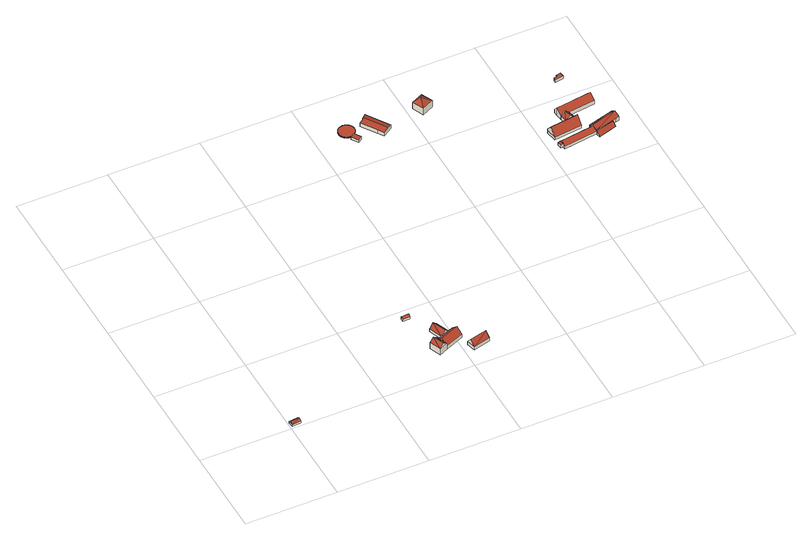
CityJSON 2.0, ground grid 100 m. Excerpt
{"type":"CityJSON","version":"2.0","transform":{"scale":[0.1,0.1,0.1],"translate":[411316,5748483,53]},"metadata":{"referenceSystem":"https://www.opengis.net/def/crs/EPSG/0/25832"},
"CityObjects":{
"building1":{"type":"Building","attributes":{"Gemeindeschluessel":"05570040","Geometrietyp2DReferenz":"3000","function":"31001_9998","roofType":"3100","measuredHeight":4.38},"geometry":[{"type":"Solid","lod":"2","boundaries":[[[[0,1,2,3]],[[4,5,1,0]],[[6,7,5,4]],[[3,2,7,6]],[[0,8,4]],[[6,9,3]],[[9,8,0]],[[0,3,9]],[[6,4,8]],[[8,9,6]],[[1,5,7,2]]]],"semantics":{"surfaces":[{"type":"WallSurface"},{"type":"RoofSurface"},{"type":"GroundSurface"}],"values":[[0,0,0,0,0,0,1,1,1,1,2]]}}]},
"building2":{"type":"Building","attributes":{"Gemeindeschluessel":"05570040","Geometrietyp2DReferenz":"3000","function":"31001_1000","roofType":"3100","measuredHeight":12.01},"address":[{"country":"Germany","locality":"Sendenhorst","thoroughfareNumber":"17","thoroughfareName":"Rummler"}],"geometry":[{"type":"Solid","lod":"2","boundaries":[[[[10,11,12,13]],[[14,15,11,10]],[[16,17,15,14]],[[13,12,17,16]],[[10,18,14]],[[16,19,13]],[[18,10,13]],[[13,19,18]],[[14,18,19]],[[19,16,14]],[[11,15,17,12]]]],"semantics":{"surfaces":[{"type":"WallSurface"},{"type":"RoofSurface"},{"type":"GroundSurface"}],"values":[[0,0,0,0,0,0,1,1,1,1,2]]}}]},
"building3":{"type":"Building","attributes":{"Gemeindeschluessel":"05570040","Geometrietyp2DReferenz":"3000","function":"31001_2700","roofType":"3100","measuredHeight":4.79},"geometry":[{"type":"Solid","lod":"2","boundaries":[[[[20,21,22,23]],[[24,25,21,20]],[[26,27,25,24]],[[23,22,27,26]],[[20,28,24]],[[26,29,23]],[[23,29,28,20]],[[24,28,29,26]],[[21,25,27,22]]]],"semantics":{"surfaces":[{"type":"WallSurface"},{"type":"RoofSurface"},{"type":"GroundSurface"}],"values":[[0,0,0,0,0,0,1,1,2]]}}]},
"building4":{"type":"Building","attributes":{"Gemeindeschluessel":"05570040","Geometrietyp2DReferenz":"3000","function":"31001_2700","roofType":"3100","measuredHeight":10.77},"geometry":[{"type":"Solid","lod":"2","boundaries":[[[[30,31,32,33]],[[34,35,31,30]],[[36,37,35,34]],[[38,39,37,36]],[[40,41,39,38]],[[42,43,41,40]],[[44,45,43,42]],[[33,32,45,44]],[[38,36,34,30,33,40]],[[44,42,40,33]],[[31,35,37,39,41,43,45,32]]]],"semantics":{"surfaces":[{"type":"WallSurface"},{"type":"RoofSurface"},{"type":"GroundSurface"}],"values":[[0,0,0,0,0,0,0,0,1,1,2]]}}]},
"building5":{"type":"Building","attributes":{"Gemeindeschluessel":"05570040","Geometrietyp2DReferenz":"3000","function":"31001_2700","roofType":"3100","measuredHeight":8.95},"geometry":[{"type":"Solid","lod":"2","boundaries":[[[[46,47,48,49]],[[50,51,47,46]],[[52,53,51,50]],[[49,48,53,52]],[[46,54,50]],[[52,55,49]],[[49,55,54]],[[54,46,49]],[[55,52,50]],[[50,54,55]],[[47,51,53,48]]]],"semantics":{"surfaces":[{"type":"WallSurface"},{"type":"RoofSurface"},{"type":"GroundSurface"}],"values":[[0,0,0,0,0,0,1,1,1,1,2]]}}]},
"building6":{"type":"Building","attributes":{"Gemeindeschluessel":"05570040","Geometrietyp2DReferenz":"3000","function":"31001_2700","roofType":"3100","measuredHeight":10.44},"geometry":[{"type":"Solid","lod":"2","boundaries":[[[[56,57,58,59]],[[60,61,57,56]],[[62,63,61,60]],[[59,58,63,62]],[[56,64,60]],[[62,65,59]],[[65,64,56]],[[56,59,65]],[[64,65,62]],[[62,60,64]],[[57,61,63,58]]]],"semantics":{"surfaces":[{"type":"WallSurface"},{"type":"RoofSurface"},{"type":"GroundSurface"}],"values":[[0,0,0,0,0,0,1,1,1,1,2]]}}]},
"building7":{"type":"Building","attributes":{"Gemeindeschluessel":"05570040","Geometrietyp2DReferenz":"3000","function":"31001_2700","roofType":"2100","measuredHeight":3.78},"geometry":[{"type":"Solid","lod":"2","boundaries":[[[[66,67,68,69]],[[70,71,67,66]],[[72,73,71,70]],[[69,68,73,72]],[[70,66,69,72]],[[67,71,73,68]]]],"semantics":{"surfaces":[{"type":"WallSurface"},{"type":"RoofSurface"},{"type":"GroundSurface"}],"values":[[0,0,0,0,1,2]]}}]},
"building8":{"type":"Building","attributes":{"Gemeindeschluessel":"05570040","Geometrietyp2DReferenz":"3000","function":"51003_1201","roofType":"1000","measuredHeight":1.05},"geometry":[{"type":"Solid","lod":"2","boundaries":[[[[74,75,76,77]],[[78,79,75,74]],[[80,81,79,78]],[[82,83,81,80]],[[84,85,83,82]],[[86,87,85,84]],[[88,89,87,86]],[[90,91,89,88]],[[92,93,91,90]],[[94,95,93,92]],[[96,97,95,94]],[[98,99,97,96]],[[100,101,99,98]],[[102,103,101,100]],[[104,105,103,102]],[[106,107,105,104]],[[108,109,107,106]],[[110,111,109,108]],[[112,113,111,110]],[[114,115,113,112]],[[116,117,115,114]],[[118,119,117,116]],[[120,121,119,118]],[[122,123,121,120]],[[124,125,123,122]],[[126,127,125,124]],[[128,129,127,126]],[[130,131,129,128]],[[132,133,131,130]],[[134,135,133,132]],[[136,137,135,134]],[[138,139,137,136]],[[140,141,139,138]],[[142,143,141,140]],[[144,145,143,142]],[[146,147,145,144]],[[148,149,147,146]],[[150,151,149,148]],[[152,153,151,150]],[[154,155,153,152]],[[156,157,155,154]],[[158,159,157,156]],[[160,161,159,158]],[[162,163,161,160]],[[164,165,163,162]],[[166,167,165,164]],[[168,169,167,166]],[[170,171,169,168]],[[172,173,171,170]],[[174,175,173,172]],[[176,177,175,174]],[[178,179,177,176]],[[180,181,179,178]],[[182,183,181,180]],[[184,185,183,182]],[[186,187,185,184]],[[188,189,187,186]],[[190,191,189,188]],[[192,193,191,190]],[[194,195,193,192]],[[196,197,195,194]],[[198,199,197,196]],[[200,201,199,198]],[[202,203,201,200]],[[204,205,203,202]],[[206,207,205,204]],[[208,209,207,206]],[[210,211,209,208]],[[212,213,211,210]],[[214,215,213,212]],[[216,217,215,214]],[[218,219,217,216]],[[220,221,219,218]],[[222,223,221,220]],[[224,225,223,222]],[[226,227,225,224]],[[228,229,227,226]],[[230,231,229,228]],[[232,233,231,230]],[[234,235,233,232]],[[236,237,235,234]],[[238,239,237,236]],[[240,241,239,238]],[[242,243,241,240]],[[244,245,243,242]],[[246,247,245,244]],[[248,249,247,246]],[[250,251,249,248]],[[252,253,251,250]],[[254,255,253,252]],[[256,257,255,254]],[[258,259,257,256]],[[260,261,259,258]],[[262,263,261,260]],[[264,265,263,262]],[[266,267,265,264]],[[268,269,267,266]],[[270,271,269,268]],[[272,273,271,270]],[[274,275,273,272]],[[276,277,275,274]],[[278,279,277,276]],[[280,281,279,278]],[[282,283,281,280]],[[284,285,283,282]],[[286,287,285,284]],[[288,289,287,286]],[[290,291,289,288]],[[292,293,291,290]],[[294,295,293,292]],[[296,297,295,294]],[[77,76,297,296]],[[294,292,290,288,286,284,282,280,278,276,274,272,270,268,266,264,262,260,258,256,254,252,250,248,246,244,242,240,238,236,234,232,230,228,226,224,222,220,218,216,214,212,210,208,206,204,202,200,198,196,194,192,190,188,186,184,182,180,178,176,174,172,170,168,166,164,162,160,158,156,154,152,150,148,146,144,142,140,138,136,134,132,130,128,126,124,122,120,118,116,114,112,110,108,106,104,102,100,98,96,94,92,90,88,86,84,82,80,78,74,77,296]],[[75,79,81,83,85,87,89,91,93,95,97,99,101,103,105,107,109,111,113,115,117,119,121,123,125,127,129,131,133,135,137,139,141,143,145,147,149,151,153,155,157,159,161,163,165,167,169,171,173,175,177,179,181,183,185,187,189,191,193,195,197,199,201,203,205,207,209,211,213,215,217,219,221,223,225,227,229,231,233,235,237,239,241,243,245,247,249,251,253,255,257,259,261,263,265,267,269,271,273,275,277,279,281,283,285,287,289,291,293,295,297,76]]]],"semantics":{"surfaces":[{"type":"WallSurface"},{"type":"RoofSurface"},{"type":"GroundSurface"}],"values":[[0,0,0,0,0,0,0,0,0,0,0,0,0,0,0,0,0,0,0,0,0,0,0,0,0,0,0,0,0,0,0,0,0,0,0,0,0,0,0,0,0,0,0,0,0,0,0,0,0,0,0,0,0,0,0,0,0,0,0,0,0,0,0,0,0,0,0,0,0,0,0,0,0,0,0,0,0,0,0,0,0,0,0,0,0,0,0,0,0,0,0,0,0,0,0,0,0,0,0,0,0,0,0,0,0,0,0,0,0,0,0,0,1,2]]}}]},
"building9":{"type":"Building","attributes":{"Gemeindeschluessel":"05570040","Geometrietyp2DReferenz":"3000","function":"31001_2700","roofType":"5000","measuredHeight":6.18},"geometry":[{"type":"Solid","lod":"2","boundaries":[[[[298,299,300,301]],[[302,303,299,298]],[[304,305,303,302]],[[306,307,305,304]],[[308,309,307,306]],[[310,311,309,308]],[[301,300,311,310]],[[302,298,312,313]],[[304,313,312,301,310,308,306]],[[301,312,298]],[[302,313,304]],[[299,303,305,307,309,311,300]]]],"semantics":{"surfaces":[{"type":"WallSurface"},{"type":"RoofSurface"},{"type":"GroundSurface"}],"values":[[0,0,0,0,0,0,0,1,1,0,0,2]]}}]},
"building10":{"type":"Building","attributes":{"Gemeindeschluessel":"05570040","Geometrietyp2DReferenz":"3000","function":"31001_1000","roofType":"3200","measuredHeight":14},"address":[{"country":"Germany","locality":"Sendenhorst","thoroughfareNumber":"9","thoroughfareName":"Rummler"}],"geometry":[{"type":"Solid","lod":"2","boundaries":[[[[314,315,316,317]],[[318,319,315,314]],[[320,321,319,318]],[[317,316,321,320]],[[314,322,318]],[[320,323,317]],[[323,322,314]],[[314,317,323]],[[318,322,323]],[[323,320,318]],[[315,319,321,316]]]],"semantics":{"surfaces":[{"type":"WallSurface"},{"type":"RoofSurface"},{"type":"GroundSurface"}],"values":[[0,0,0,0,1,1,1,1,1,1,2]]}}]},
"building11":{"type":"Building","attributes":{"Gemeindeschluessel":"05570040","Geometrietyp2DReferenz":"3000","function":"31001_2700","roofType":"2100","measuredHeight":3.85},"geometry":[{"type":"Solid","lod":"2","boundaries":[[[[324,325,326,327]],[[328,329,325,324]],[[330,331,329,328]],[[327,326,331,330]],[[328,324,327,330]],[[325,329,331,326]]]],"semantics":{"surfaces":[{"type":"WallSurface"},{"type":"RoofSurface"},{"type":"GroundSurface"}],"values":[[0,0,0,0,1,2]]}}]},
"building12":{"type":"Building","attributes":{"Gemeindeschluessel":"05570040","Geometrietyp2DReferenz":"3000","function":"31001_1000","roofType":"3100","measuredHeight":12.27},"address":[{"country":"Germany","locality":"Sendenhorst","thoroughfareNumber":"7","thoroughfareName":"Rummler"}],"geometry":[{"type":"Solid","lod":"2","boundaries":[[[[332,333,334,335]],[[336,337,333,332]],[[338,339,337,336]],[[340,341,339,338]],[[342,343,341,340]],[[335,334,343,342]],[[344,345,335,342]],[[344,346,347,348,349,345]],[[345,349,332,335]],[[349,348,336,332]],[[348,347,338,336]],[[347,346,340,338]],[[346,344,342,340]],[[333,337,339,341,343,334]]]],"semantics":{"surfaces":[{"type":"WallSurface"},{"type":"RoofSurface"},{"type":"GroundSurface"}],"values":[[0,0,0,0,0,0,1,1,0,0,0,0,0,2]]}}]},
"building13":{"type":"Building","attributes":{"Gemeindeschluessel":"05570040","Geometrietyp2DReferenz":"3000","function":"31001_2700","roofType":"5000","measuredHeight":7.71},"geometry":[{"type":"Solid","lod":"2","boundaries":[[[[350,351,352,353]],[[354,355,351,350]],[[356,357,355,354]],[[358,359,357,356]],[[353,352,359,358]],[[354,360,361,356]],[[360,350,353,358,361]],[[356,361,358]],[[350,360,354]],[[351,355,357,359,352]]]],"semantics":{"surfaces":[{"type":"WallSurface"},{"type":"RoofSurface"},{"type":"GroundSurface"}],"values":[[0,0,0,0,0,1,1,0,0,2]]}}]},
"building14":{"type":"Building","attributes":{"Gemeindeschluessel":"05570040","Geometrietyp2DReferenz":"3000","function":"31001_2460","roofType":"3100","measuredHeight":9.17},"geometry":[{"type":"Solid","lod":"2","boundaries":[[[[362,363,364,365]],[[366,367,363,362]],[[368,369,367,366]],[[365,364,369,368]],[[362,370,366]],[[368,371,365]],[[370,362,365]],[[365,371,370]],[[366,370,371]],[[371,368,366]],[[363,367,369,364]]]],"semantics":{"surfaces":[{"type":"WallSurface"},{"type":"RoofSurface"},{"type":"GroundSurface"}],"values":[[0,0,0,0,0,0,1,1,1,1,2]]}}]},
"building15":{"type":"Building","attributes":{"Gemeindeschluessel":"05570040","Geometrietyp2DReferenz":"3000","function":"31001_2700","roofType":"3100","measuredHeight":10.21},"geometry":[{"type":"Solid","lod":"2","boundaries":[[[[372,373,369,374]],[[375,376,373,372]],[[377,378,376,375]],[[379,380,378,377]],[[381,382,380,379]],[[383,384,382,381]],[[385,364,384,383]],[[374,369,364,385]],[[379,377,375,381]],[[372,374,385,383,381,375]],[[373,376,378,380,382,384,364,369]]]],"semantics":{"surfaces":[{"type":"WallSurface"},{"type":"RoofSurface"},{"type":"GroundSurface"}],"values":[[0,0,0,0,0,0,0,0,1,1,2]]}}]},
"building16":{"type":"Building","attributes":{"Gemeindeschluessel":"05570040","Geometrietyp2DReferenz":"3000","function":"31001_2700","roofType":"2100","measuredHeight":5.12},"geometry":[{"type":"Solid","lod":"2","boundaries":[[[[386,387,388,389]],[[390,391,387,386]],[[392,393,391,390]],[[389,388,393,392]],[[390,386,389,392]],[[387,391,393,388]]]],"semantics":{"surfaces":[{"type":"WallSurface"},{"type":"RoofSurface"},{"type":"GroundSurface"}],"values":[[0,0,0,0,1,2]]}}]},
"building17":{"type":"Building","attributes":{"Gemeindeschluessel":"05570040","Geometrietyp2DReferenz":"3000","function":"31001_2700","roofType":"5000","measuredHeight":8.22},"geometry":[{"type":"Solid","lod":"2","boundaries":[[[[394,395,396,397]],[[398,399,395,394]],[[400,401,399,398]],[[402,403,401,400]],[[404,405,403,402]],[[406,407,405,404]],[[408,409,407,406]],[[410,411,409,408]],[[397,396,411,410]],[[412,394,397]],[[413,412,397]],[[408,413,397]],[[397,410,408]],[[404,402,400,398,412]],[[406,404,412]],[[412,413,406]],[[412,398,394]],[[413,408,406]],[[395,399,401,403,405,407,409,411,396]]]],"semantics":{"surfaces":[{"type":"WallSurface"},{"type":"RoofSurface"},{"type":"GroundSurface"}],"values":[[0,0,0,0,0,0,0,0,0,1,1,1,1,1,1,1,0,0,2]]}}]},
"building18":{"type":"Building","attributes":{"Gemeindeschluessel":"05570040","Geometrietyp2DReferenz":"3000","function":"31001_2700","roofType":"1000","measuredHeight":3.31},"geometry":[{"type":"Solid","lod":"2","boundaries":[[[[414,415,416,417]],[[418,419,415,414]],[[420,421,419,418]],[[422,423,421,420]],[[424,425,423,422]],[[417,416,425,424]],[[422,420,418,414,417,424]],[[415,419,421,423,425,416]]]],"semantics":{"surfaces":[{"type":"WallSurface"},{"type":"RoofSurface"},{"type":"GroundSurface"}],"values":[[0,0,0,0,0,0,1,2]]}}]}
},
"vertices":[
[107,76,50],[107,76,25],[7,65,25],[7,65,50],[113,17,50],[113,17,25],[14,6,50],[14,6,25],[110,46,69],[10,35,69],
[1849,305,104],[1849,305,26],[1798,429,26],[1798,429,104],[1755,267,104],[1755,267,26],[1705,391,104],[1705,391,26],[1802,286,146],[1752,410,146],
[1720,900,46],[1720,900,18],[1641,898,18],[1641,898,46],[1721,857,46],[1721,857,18],[1642,855,46],[1642,855,18],[1720,879,66],[1642,877,66],
[1798,429,71],[1798,429,25],[1824,367,25],[1824,367,133],[1871,458,71],[1871,458,25],[1969,498,71],[1969,498,25],[2005,512,71],[2005,512,25],[2030,450,133],[2030,450,25],[2055,388,71],[2055,388,25],[1849,305,71],[1849,305,25],
[1810,611,53],[1810,611,19],[1871,458,19],[1871,458,53],[1907,650,53],[1907,650,19],[1969,498,53],[1969,498,19],[1858,630,109],[1920,478,109],
[2083,174,69],[2083,174,28],[2269,223,28],[2269,223,69],[2056,274,69],[2056,274,28],[2242,323,69],[2242,323,28],[2070,224,132],[2255,273,132],
[2384,3303,50],[2384,3303,20],[2428,3331,20],[2428,3331,58],[2338,3377,50],[2338,3377,20],[2382,3405,58],[2382,3405,20],
[2430,3477,29],[2430,3477,18],[2431,3482,18],[2431,3482,29],[2429,3472,29],[2429,3472,18],[2427,3467,29],[2427,3467,18],[2425,3461,29],[2425,3461,18],[2423,3456,29],[2423,3456,18],[2420,3451,29],[2420,3451,18],[2417,3445,29],[2417,3445,18],[2413,3440,29],[2413,3440,18],[2408,3435,29],[2408,3435,18],[2407,3433,29],[2407,3433,18],[2404,3430,29],[2404,3430,18],[2399,3426,29],[2399,3426,18],[2394,3422,29],[2394,3422,18],[2388,3419,29],[2388,3419,18],[2383,3416,29],[2383,3416,18],[2378,3413,29],[2378,3413,18],[2373,3411,29],[2373,3411,18],[2368,3410,29],[2368,3410,18],[2363,3409,29],[2363,3409,18],[2358,3408,29],[2358,3408,18],[2353,3407,29],[2353,3407,18],[2349,3407,29],[2349,3407,18],[2345,3406,29],[2345,3406,18],[2340,3407,29],[2340,3407,18],[2337,3407,29],[2337,3407,18],[2333,3407,29],[2333,3407,18],[2329,3408,29],[2329,3408,18],[2325,3409,29],[2325,3409,18],[2321,3410,29],[2321,3410,18],[2317,3411,29],[2317,3411,18],[2313,3412,29],[2313,3412,18],[2308,3414,29],[2308,3414,18],[2304,3416,29],[2304,3416,18],[2299,3419,29],[2299,3419,18],[2295,3422,29],[2295,3422,18],[2291,3425,29],[2291,3425,18],[2286,3429,29],[2286,3429,18],[2282,3433,29],[2282,3433,18],[2278,3437,29],[2278,3437,18],[2274,3442,29],[2274,3442,18],[2270,3448,29],[2270,3448,18],[2268,3451,29],[2268,3451,18],[2267,3454,29],[2267,3454,18],[2264,3460,29],[2264,3460,18],[2262,3465,29],[2262,3465,18],[2260,3471,29],[2260,3471,18],[2259,3476,29],[2259,3476,18],[2258,3482,29],[2258,3482,18],[2258,3487,29],[2258,3487,18],[2257,3492,29],[2257,3492,18],[2257,3496,29],[2257,3496,18],[2258,3501,29],[2258,3501,18],[2258,3505,29],[2258,3505,18],[2259,3509,29],[2259,3509,18],[2260,3513,29],[2260,3513,18],[2261,3517,29],[2261,3517,18],[2262,3520,29],[2262,3520,18],[2263,3524,29],[2263,3524,18],[2265,3528,29],[2265,3528,18],[2267,3532,29],[2267,3532,18],[2269,3536,29],[2269,3536,18],[2271,3540,29],[2271,3540,18],[2274,3544,29],[2274,3544,18],[2277,3548,29],[2277,3548,18],[2281,3552,29],[2281,3552,18],[2284,3556,29],[2284,3556,18],[2289,3560,29],[2289,3560,18],[2293,3563,29],[2293,3563,18],[2298,3567,29],[2298,3567,18],[2301,3568,29],[2301,3568,18],[2304,3570,29],[2304,3570,18],[2308,3572,29],[2308,3572,18],[2313,3574,29],[2313,3574,18],[2317,3575,29],[2317,3575,18],[2321,3577,29],[2321,3577,18],[2326,3578,29],[2326,3578,18],[2330,3578,29],[2330,3578,18],[2334,3579,29],[2334,3579,18],[2337,3579,29],[2337,3579,18],[2341,3580,29],[2341,3580,18],[2345,3580,29],[2345,3580,18],[2349,3579,29],[2349,3579,18],[2354,3579,29],[2354,3579,18],[2358,3578,29],[2358,3578,18],[2363,3578,29],[2363,3578,18],[2368,3576,29],[2368,3576,18],[2372,3575,29],[2372,3575,18],[2375,3574,29],[2375,3574,18],[2377,3573,29],[2377,3573,18],[2383,3570,29],[2383,3570,18],[2389,3567,29],[2389,3567,18],[2394,3564,29],[2394,3564,18],[2399,3560,29],[2399,3560,18],[2404,3556,29],[2404,3556,18],[2408,3552,29],[2408,3552,18],[2412,3548,29],[2412,3548,18],[2415,3544,29],[2415,3544,18],[2418,3540,29],[2418,3540,18],[2420,3536,29],[2420,3536,18],[2422,3532,29],[2422,3532,18],[2424,3528,29],[2424,3528,18],[2426,3524,29],[2426,3524,18],[2427,3520,29],[2427,3520,18],[2428,3516,29],[2428,3516,18],[2429,3512,29],[2429,3512,18],[2430,3509,29],[2430,3509,18],[2431,3505,29],[2431,3505,18],[2431,3501,29],[2431,3501,18],[2431,3496,29],[2431,3496,18],[2431,3492,29],[2431,3492,18],[2431,3487,29],[2431,3487,18],
[2595,3592,61],[2595,3592,14],[2541,3537,14],[2541,3537,73],[2756,3346,61],[2756,3346,14],[2650,3278,60],[2650,3278,14],[2609,3341,60],[2609,3341,14],[2500,3508,61],[2500,3508,14],[2543,3535,73],[2543,3535,14],[2551,3546,76],[2704,3313,76],
[3194,3563,98],[3194,3563,15],[3069,3502,15],[3069,3502,98],[3253,3439,98],[3253,3439,15],[3125,3377,98],[3125,3377,15],[3175,3487,155],[3148,3474,155],
[4140,2422,48],[4140,2422,9],[4112,2418,9],[4112,2418,40],[4147,2370,48],[4147,2370,9],[4119,2365,40],[4119,2365,9],
[4096,2611,46],[4096,2611,12],[4112,2487,12],[4112,2487,46],[4310,2637,46],[4310,2637,12],[4407,2649,46],[4407,2649,12],[4409,2650,46],[4409,2650,12],[4424,2525,46],[4424,2525,12],[4415,2594,135],[4103,2555,135],[4409,2650,62],[4407,2649,62],[4310,2637,62],[4096,2611,63],
[4493,2473,39],[4493,2473,6],[4140,2424,6],[4140,2424,39],[4518,2389,39],[4518,2389,6],[4151,2338,39],[4151,2338,6],[4140,2422,39],[4140,2422,6],[4505,2433,83],[4145,2382,83],
[4407,2649,57],[4407,2649,13],[4394,2733,13],[4394,2733,57],[4310,2637,57],[4310,2637,13],[4297,2721,57],[4297,2721,13],[4359,2643,104],[4346,2727,104],
[4296,2721,58],[4296,2721,13],[4297,2721,58],[4288,2786,115],[4288,2786,13],[4281,2835,58],[4281,2835,13],[4671,2887,58],[4671,2887,13],[4678,2837,115],[4678,2837,13],[4686,2772,58],[4686,2772,13],[4394,2733,58],
[4520,2381,58],[4520,2381,6],[4532,2336,6],[4532,2336,9],[4722,2438,55],[4722,2438,6],[4734,2396,9],[4734,2396,6],
[4769,2564,59],[4769,2564,10],[4730,2555,10],[4730,2555,59],[4799,2460,59],[4799,2460,10],[4761,2449,59],[4761,2449,10],[4722,2438,59],[4722,2438,10],[4520,2381,59],[4520,2381,10],[4518,2389,59],[4518,2389,10],[4493,2473,59],[4493,2473,10],[4489,2486,59],[4489,2486,10],[4784,2513,93],[4504,2434,93],
[4484,3211,47],[4484,3211,14],[4575,3226,14],[4575,3226,47],[4479,3239,47],[4479,3239,14],[4517,3245,47],[4517,3245,14],[4513,3265,47],[4513,3265,14],[4567,3275,47],[4567,3275,14]
]}
